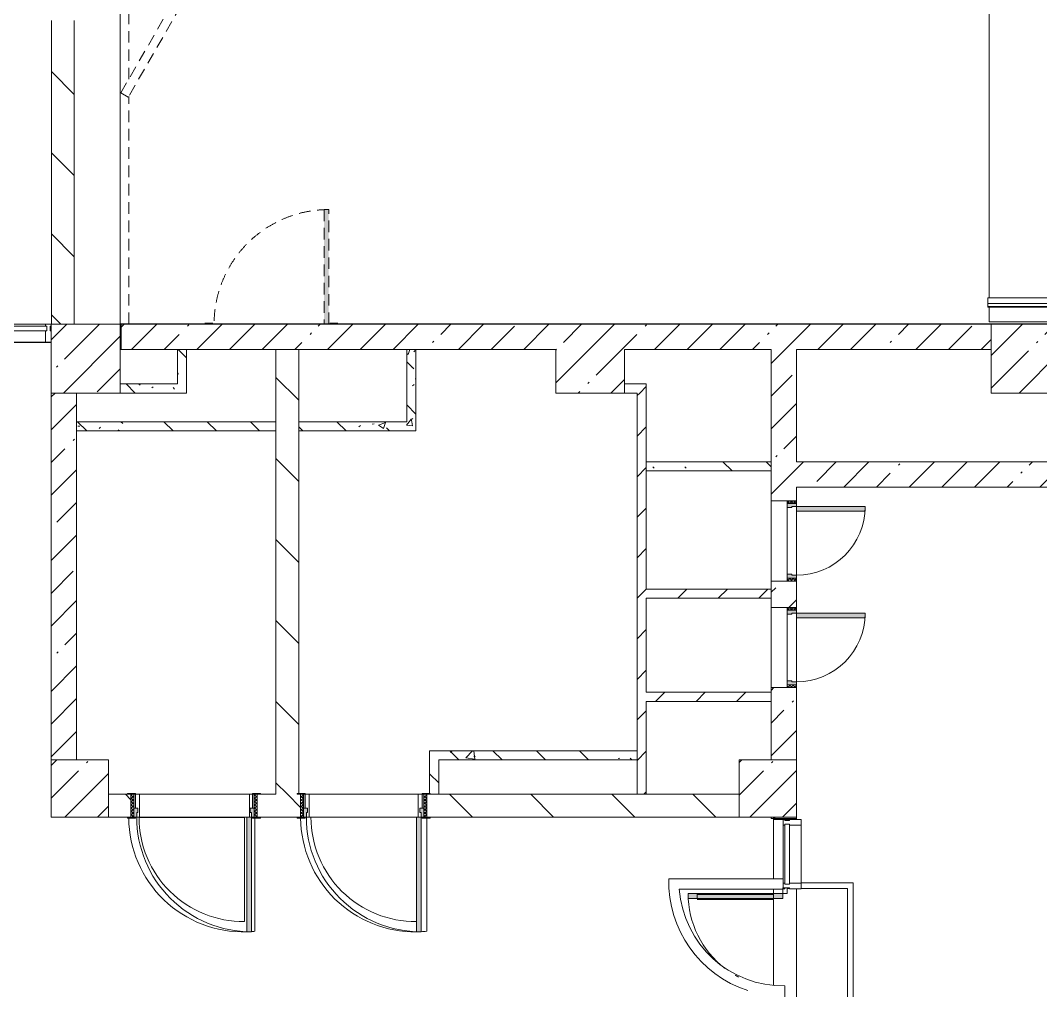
# Model space of a CAD drawing. Header units: millimetres. Extents: x 81663 to 277412, y -8553 to 29000.
# Drawn here: x 161668 to 170568, y 9388 to 17850 of the extents above; entities that cross this region are included whole.
import ezdxf

# ---------------------------------------------------------------- set-up
doc = ezdxf.new("R2010")
doc.units = ezdxf.units.MM
doc.linetypes.add('200_ШТРИХ__ш1_п0_6_', pattern=[160, 100, -60])
for name, color, linetype, lineweight, true_color in [('A-DETL-GENF-3', 7, 'Continuous', 5, 0xe2e2e2), ('A-DETL-GENF-5', 7, 'Continuous', 5, 0xaaaaaa), ('A-DOOR-2', 7, 'Continuous', 5, 0xe2e2e2), ('A-DOOR-3', 7, 'Continuous', 5, 0xaaaaaa), ('A-DOOR-FRAM-1', 7, 'Continuous', 5, 0xe2e2e2), ('A-DOOR-FRAM-3', 7, 'Continuous', 5, 0xaaaaaa), ('A-FLOR-2', 7, 'Continuous', 5, 0xaaaaaa), ('A-WALL-PATT-1', 7, 'Continuous', 5, 0x787878), ('I-WALL-5', 7, 'Continuous', 5, 0x787878)]:
    doc.layers.add(name, color=color, linetype=linetype, lineweight=lineweight, true_color=true_color)
for name, color, linetype, lineweight in [('A-DETL-MBND', 7, '200_ШТРИХ__ш1_п0_6_', 9), ('A-GLAZ-CURT-2', 7, 'Continuous', 5), ('A-GLAZ-CWMG-2', 7, 'Continuous', 5), ('A-WALL', 7, 'Continuous', 9), ('A-WALL-4', 7, 'Continuous', 5), ('I-WALL-3', 7, 'Continuous', 5), ('S-COLS-1', 7, 'Continuous', 5), ('S-STRS-2', 7, 'Continuous', 5)]:
    doc.layers.add(name, color=color, linetype=linetype, lineweight=lineweight)
pattern_1 = [(135, (148228.23, 0), (-353.5534, -353.5534), [])]
pattern_2 = [(45, (148228.23, 0), (-285.123, 285.123), []), (45, (148513.35, 0), (-285.123, 285.123), [504.031, -100.806, 16.764, -84.042])]
pattern_3 = [(45, (148228.23, 0), (-176.7767, 176.7767), [])]
pattern_4 = [(135, (148228.23, 0), (-377.171, -377.171), [533.4, -88.9, 17.78, -88.9]), (135, (148228.23, 376.94), (-377.171, -377.171), []), (50, (148228.23, 0), (637.645, -55.787), [66.675, -733.425]), (355, (148228.2, 0), (-123.35, 668.7), [53.34, -586.74]), (100.451, (148281.37, -4.65), (514.299, 612.908), [56.665, -623.315]), (46.184, (148228.2, 177.8), (948.776, -147.15), [100.012, -1100.137]), (96.636, (148307.3, 165.5), (830.91, 865.997), [84.998, -934.973]), (351.184, (148228.2, 177.8), (830.918, 865.99), [80.01, -880.11]), (21, (148317.13, 133.35), (530.651, -357.928), [66.675, -733.425]), (326, (148317.1, 133.35), (216.308, 644.658), [53.34, -586.74]), (71.451, (148361.35, 103.5), (746.96, 286.724), [56.665, -623.315]), (37.5, (148228.23, 0), (10.8105, 295.9426), [16.764, -562.864, 16.764, -578.866, -588.962]), (37.5, (148228.23, 0), (10.8105, 295.9426), [-1175.258, 16.764, -572.198]), (7.5, (148228.23, 0), (233.869, 350.6318), [16.764, -322.834, 16.764, -549.529, -224.472]), (7.5, (148228.23, 0), (233.869, 350.6318), [-905.891, 16.764, -207.708]), (327.5, (148029.98, 0), (474.5678, -20.0513), [16.764, -205.486, 16.764, -676.656, -920.115]), (327.5, (148029.98, 0), (474.5678, -20.0513), [-915.67, 16.764, -903.351]), (317.5, (147941.1, 0), (518.452, 88.9934), [16.764, -272.161, 16.764, -443.738, -653.415]), (317.5, (147941.1, 0), (518.452, 88.9934), [-749.427, 16.764, -636.651])]

# ---------------------------------------------------------------- blocks, each defined once
blk = doc.blocks.new('BSC_Колонна _Прямоугольная - 600х600-V20-2_5_3_птичка')
at = {"layer": 'S-COLS-1'}
h = blk.add_hatch(dxfattribs=at)
h.set_pattern_fill('FP_49', color=256, style=0, pattern_type=2)
h.set_pattern_definition([(45, (-14010, -14900), (-285.123, 285.123), []), (45, (-13724.88, -14900), (-285.123, 285.123), [504.031, -100.806, 16.764, -84.042])])
h.paths.add_polyline_path([(-300, -300), (300, -300), (300, 300), (-300, 300), (-300, -208.3)])
for p, q in [((300, 300), (-300, 300)), ((-300, 300), (-300, -300)), ((300, -300), (300, 300)), ((-300, -300), (300, -300))]:
    blk.add_line(p, q, dxfattribs=at)
blk = doc.blocks.new('110_Дверь_СКБ_1Ст_Внутренняя1 - Д-4 1100x2100h_су мгн-32375332-2_5_3_птичка')
at = {"layer": 'A-DOOR-2'}
h = blk.add_hatch(color=256, dxfattribs=at)
h.paths.add_polyline_path([(512.5, 100), (512.5, 60), (502.5, 60), (502.5, 20), (537.5, 20), (537.5, 100)])
h.paths.add_polyline_path([(-487.5, 100), (-512.5, 100), (-512.5, 20), (-477.5, 20), (-477.5, 60), (-487.5, 60)])
at = {"layer": 'A-DOOR-3'}
h = blk.add_hatch(dxfattribs=at)
h.set_pattern_fill('FP_63', color=256, style=0, pattern_type=2)
h.set_pattern_definition([(135, (1751.41, 164.685), (-14.14214, -14.14214), []), (225, (1751.41, 164.685), (14.14214, -14.14214), [])])
h.paths.add_polyline_path([(562.5, 100), (537.5, 100), (537.5, -100), (562.5, -100)])
at = {"layer": 'A-DOOR-FRAM-1'}
for points in [[(-487.5, 1100), (-487.5, 100), (-447.5, 100), (-447.5, 1100)], [(-567.5, 108), (-567.5, 100), (-497.5, 100), (-497.5, 108)], [(592.5, 108), (522.5, 108), (522.5, 100), (592.5, 100)], [(-497.5, 20), (-512.5, 20), (-512.5, -100), (-497.5, -100)], [(537.5, 20), (522.5, 20), (522.5, -100), (537.5, -100)], [(-567.5, -100), (-567.5, -108), (-497.5, -108), (-497.5, -100)], [(592.5, -100), (522.5, -100), (522.5, -108), (592.5, -108)]]:
    blk.add_hatch(color=256, dxfattribs=at).paths.add_polyline_path(points)
at = {"layer": 'A-DOOR-FRAM-3'}
h = blk.add_hatch(dxfattribs=at)
h.set_pattern_fill('FP_64', color=256, style=0, pattern_type=2)
h.set_pattern_definition([(45, (-371.384, 164.685), (-14.1421, 14.1421), []), (135, (-371.384, 164.685), (-14.1421, -14.1421), [])])
h.paths.add_polyline_path([(-512.5, 100), (-537.5, 100), (-537.5, -100), (-512.5, -100)])
at = {"layer": 'A-DOOR-3'}
for p, q in [((-487.5, 1100), (-487.5, 100)), ((-447.5, 1100), (-487.5, 1100)), ((-447.5, 100), (-447.5, 1100)), ((-487.5, 100), (-447.5, 100))]:
    blk.add_line(p, q, dxfattribs=at)
blk.add_arc((-487.5, 100), 1000, 360, 90, dxfattribs=at)
at = {"layer": 'A-DOOR-FRAM-3'}
for p, q in [((-497.5, 108), (-567.5, 108)), ((-567.5, 108), (-567.5, 100)), ((-567.5, 100), (-497.5, 100)), ((-512.5, 100), (-537.5, 100)), ((-537.5, 100), (-537.5, -100)), ((-487.5, 100), (-512.5, 100)), ((-512.5, 100), (-512.5, 20)), ((-512.5, -100), (-512.5, 100)), ((-497.5, 100), (-512.5, 100)), ((-512.5, 100), (-512.5, 99)), ((-512.5, 99), (-497.5, 99)), ((-497.5, 100), (-497.5, 108)), ((-497.5, 99), (-497.5, 100)), ((-487.5, 60), (-487.5, 100)), ((512.5, 100), (512.5, 60)), ((537.5, 100), (512.5, 100)), ((592.5, 108), (522.5, 108)), ((522.5, 108), (522.5, 100)), ((537.5, 100), (522.5, 100)), ((522.5, 100), (522.5, 99)), ((522.5, 100), (592.5, 100)), ((522.5, 99), (537.5, 99)), ((537.5, 20), (537.5, 100)), ((562.5, 100), (537.5, 100)), ((537.5, 100), (537.5, -100)), ((537.5, 99), (537.5, 100)), ((562.5, -100), (562.5, 100)), ((592.5, 100), (592.5, 108)), ((-512.5, 20), (-477.5, 20)), ((-497.5, 20), (-512.5, 20)), ((-512.5, 20), (-512.5, -100)), ((-497.5, -100), (-497.5, 20)), ((-477.5, 60), (-487.5, 60)), ((-477.5, 20), (-477.5, 60)), ((512.5, 60), (502.5, 60)), ((502.5, 60), (502.5, 20)), ((502.5, 20), (537.5, 20)), ((537.5, 20), (522.5, 20)), ((522.5, 20), (522.5, -100)), ((537.5, -100), (537.5, 20)), ((-497.5, -100), (-567.5, -100)), ((-567.5, -100), (-567.5, -108)), ((-567.5, -108), (-497.5, -108)), ((-537.5, -100), (-512.5, -100)), ((-512.5, -100), (-497.5, -100)), ((-497.5, -108), (-497.5, -100)), ((522.5, -100), (537.5, -100)), ((592.5, -100), (522.5, -100)), ((522.5, -100), (522.5, -108)), ((522.5, -108), (592.5, -108)), ((537.5, -100), (562.5, -100)), ((592.5, -108), (592.5, -100))]:
    blk.add_line(p, q, dxfattribs=at)
blk = doc.blocks.new('110_Дверь_СКБ_1Ст_Внутренняя1 - Д-13 1100x2100h_кладовая-33288301-2_5_3_птичка')
at = {"layer": 'A-DETL-MBND'}
for points in [[(512.5, 113.4), (512.5, 1110), (472.5, 1110), (472.5, 113.4)], [(592.5, 113.4), (592.5, 118), (522.5, 113.4)]]:
    blk.add_hatch(color=256, dxfattribs=at).paths.add_polyline_path(points)
for p, q in [((512.5, 1110), (472.5, 1110)), ((472.5, 1110), (472.5, 113.4)), ((512.5, 113.4), (512.5, 1110)), ((-497.5, 118), (-567.5, 118)), ((592.5, 118), (522.5, 118))]:
    blk.add_line(p, q, dxfattribs=at)
blk.add_arc((512.5, 110), 1000, 90, 179.80213, dxfattribs=at)
blk = doc.blocks.new('DOR__перегородка__Прямоугольная - ТП-2_ Вн_ДПГ_9480х4200h_2-23998078-2_5_3_птичка')
at = {"layer": 'A-DETL-MBND'}
for p, q in [((3.4, -75), (1987.4, -75)), ((1981.6, -71.7), (2019.1, -6.7)), ((3193.9, -771.8), (1981.6, -71.7)), ((2019.1, -6.7), (3231.5, -706.9)), ((2137.4, -75), (4324.5, -75)), ((3230.4, -706.9), (4442.7, -6.7)), ((4480.3, -71.7), (3267.9, -771.8)), ((4442.7, -6.7), (4480.3, -71.7)), ((4474.5, -75), (4486.7, -75)), ((4480.9, -71.7), (4518.4, -6.7)), ((5693.3, -771.8), (4480.9, -71.7)), ((4518.4, -6.7), (5730.8, -706.9)), ((4636.7, -75), (6823.8, -75)), ((5729.7, -706.9), (6942.1, -6.7)), ((6979.6, -71.7), (5767.3, -771.8)), ((6942.1, -6.7), (6979.6, -71.7)), ((6973.8, -75), (6985, -75)), ((6979.2, -71.7), (7016.7, -6.7)), ((8191.6, -771.8), (6979.2, -71.7)), ((7016.7, -6.7), (8229.1, -706.9)), ((7135, -75), (9323.2, -75)), ((8229.1, -706.9), (9441.4, -6.7)), ((9478.9, -71.7), (8266.6, -771.8)), ((9105.2, -200.9), (9105.2, -75)), ((9180.2, -157.6), (9180.2, -75)), ((9255.2, -114.3), (9255.2, -75)), ((9441.4, -6.7), (9478.9, -71.7)), ((9473.2, -75), (9480, -75)), ((9330.2, -1474.2), (9330.2, -157.6)), ((9405.2, -1474.2), (9405.2, -114.3)), ((9180.2, -1474.2), (9180.2, -244.2)), ((9255.2, -1474.2), (9255.2, -200.9)), ((9105.2, -1474.2), (9105.2, -287.5)), ((9480, -1474.2), (9480, -450)), ((3231.5, -706.9), (3193.9, -771.8)), ((3267.9, -771.8), (3230.4, -706.9)), ((5730.8, -706.9), (5693.3, -771.8)), ((5767.3, -771.8), (5729.7, -706.9)), ((8229.1, -706.9), (8191.6, -771.8)), ((8266.6, -771.8), (8229.1, -706.9)), ((9105.2, -1474.2), (9480, -1474.2))]:
    blk.add_line(p, q, dxfattribs=at)
blk = doc.blocks.new('BSC_Колонна _Прямоугольная - 500х500-V75-2_5_3_птичка')
at = {"layer": 'S-COLS-1'}
h = blk.add_hatch(dxfattribs=at)
h.set_pattern_fill('FP_104', color=256, style=0, pattern_type=2)
h.set_pattern_definition([(45, (-19960, -11150), (-285.123, 285.123), []), (45, (-19674.88, -11150), (-285.123, 285.123), [504.031, -100.806, 16.764, -84.042])])
h.paths.add_polyline_path([(-250, -250), (250, -250), (250, 250), (-250, 250), (-250, 71)])
for p, q in [((250, 250), (-250, 250)), ((-250, 250), (-250, -250)), ((250, -250), (250, 250)), ((-250, -250), (250, -250))]:
    blk.add_line(p, q, dxfattribs=at)
blk = doc.blocks.new('110_Дверь_СКБ_1Ст - д-18 _п_ 700x2100h_Технический шкаф ЭОМ и СС-32102833-2_5_3_птичка')
at = {"layer": 'A-DOOR-2'}
h = blk.add_hatch(color=256, dxfattribs=at)
h.paths.add_polyline_path([(337.5, 110), (312.5, 110), (312.5, 70), (302.5, 70), (302.5, 30), (337.5, 30)])
h.paths.add_polyline_path([(-277.5, 70), (-287.5, 70), (-287.5, 110), (-312.5, 110), (-312.5, 30), (-277.5, 30)])
at = {"layer": 'A-DOOR-3'}
h = blk.add_hatch(dxfattribs=at)
h.set_pattern_fill('FP_118', color=256, style=0, pattern_type=2)
h.set_pattern_definition([(135, (1951.41, 174.685), (-14.14214, -14.14214), []), (225, (1951.41, 174.685), (14.14214, -14.14214), [])])
h.paths.add_polyline_path([(362.5, 110), (337.5, 110), (337.5, 30), (362.5, 30)])
at = {"layer": 'A-DOOR-FRAM-1'}
blk.add_hatch(color=256, dxfattribs=at).paths.add_polyline_path([(-247.5, 710), (-287.5, 710), (-287.5, 110), (-247.5, 110)])
at = {"layer": 'A-DOOR-FRAM-3'}
h = blk.add_hatch(dxfattribs=at)
h.set_pattern_fill('FP_119', color=256, style=0, pattern_type=2)
h.set_pattern_definition([(45, (-171.384, 174.685), (-14.1421, 14.1421), []), (135, (-171.384, 174.685), (-14.1421, -14.1421), [])])
h.paths.add_polyline_path([(-312.5, 110), (-337.5, 110), (-337.5, 30), (-312.5, 30)])
at = {"layer": 'A-DOOR-3'}
for p, q in [((-287.5, 710), (-287.5, 110)), ((-247.5, 710), (-287.5, 710)), ((-247.5, 110), (-247.5, 710)), ((-287.5, 110), (-247.5, 110))]:
    blk.add_line(p, q, dxfattribs=at)
blk.add_arc((-287.5, 110), 600, 360, 90, dxfattribs=at)
at = {"layer": 'A-DOOR-FRAM-3'}
for p, q in [((-312.5, 110), (-337.5, 110)), ((-337.5, 110), (-337.5, 30)), ((-287.5, 110), (-312.5, 110)), ((-312.5, 110), (-312.5, 30)), ((-312.5, 30), (-312.5, 110)), ((-287.5, 70), (-287.5, 110)), ((-247.5, 110), (312.5, 110)), ((312.5, 110), (312.5, 70)), ((337.5, 110), (312.5, 110)), ((337.5, 30), (337.5, 110)), ((362.5, 110), (337.5, 110)), ((337.5, 110), (337.5, 30)), ((362.5, 30), (362.5, 110)), ((-337.5, 30), (-312.5, 30)), ((-312.5, 30), (-277.5, 30)), ((-277.5, 70), (-287.5, 70)), ((-277.5, 30), (-277.5, 70)), ((302.5, 30), (-277.5, 30)), ((312.5, 70), (302.5, 70)), ((302.5, 70), (302.5, 30)), ((302.5, 30), (337.5, 30)), ((337.5, 30), (362.5, 30))]:
    blk.add_line(p, q, dxfattribs=at)
blk = doc.blocks.new('BSC_Колонна _Прямоугольная - 500х500-V103-2_5_3_птичка')
at = {"layer": 'S-COLS-1'}
h = blk.add_hatch(dxfattribs=at)
h.set_pattern_fill('FP_131', color=256, style=0, pattern_type=2)
h.set_pattern_definition([(45, (-13960, -11150), (-285.123, 285.123), []), (45, (-13674.88, -11150), (-285.123, 285.123), [504.031, -100.806, 16.764, -84.042])])
h.paths.add_polyline_path([(-250, -250), (250, -250), (250, 250), (-250, 250), (-250, 71)])
for p, q in [((250, 250), (-250, 250)), ((-250, 250), (-250, -250)), ((250, -250), (250, 250)), ((-250, -250), (250, -250))]:
    blk.add_line(p, q, dxfattribs=at)
blk = doc.blocks.new('BSC_Колонна _Прямоугольная - 600х600-V107-2_5_3_птичка')
at = {"layer": 'S-COLS-1'}
h = blk.add_hatch(dxfattribs=at)
h.set_pattern_fill('FP_134', color=256, style=0, pattern_type=2)
h.set_pattern_definition([(45, (-22210, -14900), (-285.123, 285.123), []), (45, (-21924.88, -14900), (-285.123, 285.123), [504.031, -100.806, 16.764, -84.042])])
h.paths.add_polyline_path([(-300, -300), (300, -300), (300, 300), (-300, 300)])
for p, q in [((300, 300), (-300, 300)), ((-300, 300), (-300, -300)), ((300, -300), (300, 300)), ((-300, -300), (300, -300))]:
    blk.add_line(p, q, dxfattribs=at)
blk = doc.blocks.new('Прямоугольный импост - Импост структурный с накладкой - 160мм-23997896-2_5_3_птичка')
at = {"layer": 'A-GLAZ-CWMG-2'}
for p, q in [((-50, 40), (-50, 140)), ((-50, 140), (-0.3, 140)), ((-40, 40), (-50, 40)), ((-50, -17), (-50, 0)), ((-50, 0), (-40, 0)), ((-40, 0), (-40, 40)), ((-10, 40), (-10, 0)), ((-0.3, 40), (-10, 40)), ((-10, 0), (-0.3, 0)), ((-0.3, -17), (-50, -17))]:
    blk.add_line(p, q, dxfattribs=at)
blk = doc.blocks.new('Системная панель - Стекло - 40мм-23997898-2_5_3_птичка')
at = {"layer": 'A-GLAZ-CURT-2'}
h = blk.add_hatch(dxfattribs=at)
h.set_pattern_fill('FP_156', color=256, style=0, pattern_type=2)
h.set_pattern_definition([(45, (-13750.1, -14683), (-1414.21, 1414.21), [1000, -3000]), (45, (-14750.1, -15183), (-1414.21, 1414.21), [3000, -1000]), (45, (-12750.1, -15683), (-1414.21, 1414.21), [1000, -3000])])
h.paths.add_polyline_path([(420.1, -40), (420.1, 0), (-420.1, 0), (-420.1, -40)])
for p, q in [((420.1, 0), (-420.1, 0)), ((-420.1, 0), (-420.1, -40)), ((-420.1, -40), (420.1, -40)), ((420.1, -40), (420.1, 0))]:
    blk.add_line(p, q, dxfattribs=at)
blk = doc.blocks.new('Прямоугольный импост - Импост структурный с накладкой - 160мм-23771920-2_5_3_птичка')
at = {"layer": 'A-GLAZ-CWMG-2'}
for p, q in [((13660.3, 15200), (12840, 15200)), ((13660.3, 15043), (12840, 15043))]:
    blk.add_line(p, q, dxfattribs=at)
blk = doc.blocks.new('Системная панель - Стекло - 40мм-32387041-2_5_3_птичка')
at = {"layer": 'A-GLAZ-CURT-2'}
h = blk.add_hatch(dxfattribs=at)
h.set_pattern_fill('FP_163', color=256, style=0, pattern_type=2)
h.set_pattern_definition([(135, (10077.7, -20610), (-1414.21, -1414.21), [1000, -3000]), (135, (10577.7, -21610), (-1414.21, -1414.21), [3000, -1000]), (135, (11077.7, -19610), (-1414.21, -1414.21), [1000, -3000])])
h.paths.add_polyline_path([(262.3, 40), (-262.3, 40), (-262.3, 0), (262.3, 0)])
for p, q in [((262.3, 40), (-262.3, 40)), ((-262.3, 40), (-262.3, 0)), ((-262.3, 0), (262.3, 0)), ((262.3, 0), (262.3, 40))]:
    blk.add_line(p, q, dxfattribs=at)
blk = doc.blocks.new('Прямоугольный импост - Импост структурный с накладкой - 160мм Темный-30755591-2_5_3_птичка')
at = {"layer": 'A-GLAZ-CWMG-2'}
for p, q in [((-25, 0), (-25, 17)), ((-25, 17), (25, 17)), ((-15, 0), (-25, 0)), ((-15, -40), (-15, 0)), ((25, 0), (15, 0)), ((15, 0), (15, -40)), ((25, 17), (25, 0)), ((-25, -140), (-25, -40)), ((-25, -40), (-15, -40)), ((15, -40), (25, -40)), ((25, -40), (25, -140)), ((25, -140), (-25, -140))]:
    blk.add_line(p, q, dxfattribs=at)
blk = doc.blocks.new('Прямоугольный импост - Импост структурный с накладкой - 160мм Темный-30755595-2_5_3_птичка')
at = {"layer": 'A-GLAZ-CWMG-2'}
for p, q in [((0, 17), (-50, 17)), ((-50, 17), (-50, 0)), ((-50, 0), (-40, 0)), ((-40, 0), (-40, -40)), ((-10, -40), (-10, 0)), ((-10, 0), (0, 0)), ((0, 0), (0, 17)), ((-40, -40), (-50, -40)), ((-50, -40), (-50, -140)), ((0, -40), (-10, -40)), ((0, -140), (0, -40)), ((-50, -140), (0, -140))]:
    blk.add_line(p, q, dxfattribs=at)
blk = doc.blocks.new('Дверь_Витражная_остекление_ - ВВ-16 остекление-32390142-2_5_3_птичка')
at = {"layer": 'A-DETL-GENF-3'}
for points in [[(-787.5, -20), (-832.5, -20), (-832.5, -845), (-787.5, -845), (-787.5, -56)], [(849.9, -860), (849.9, -20), (837.5, -20), (837.5, -860)]]:
    blk.add_hatch(color=256, dxfattribs=at).paths.add_polyline_path(points)
at = {"layer": 'A-DETL-GENF-5'}
for p, q in [((-787.5, -20), (-832.5, -20)), ((-832.5, -845), (-832.5, -20)), ((-787.5, -20), (-832.5, -20)), ((-832.5, -20), (-832.5, -845)), ((-787.5, -845), (-787.5, -20)), ((-787.5, -845), (-787.5, -20)), ((837.5, -860), (837.5, -20)), ((837.5, -20), (837.5, -860)), ((-832.5, -100), (-787.5, -100)), ((-822.5, -765), (-822.5, -100)), ((-778.5, -765), (-778.5, -100)), ((828.5, -780), (828.5, -100)), ((849.9, -100), (837.5, -100)), ((-832.5, -765), (-787.5, -765)), ((849.9, -780), (837.5, -780)), ((-832.5, -845), (-787.5, -845)), ((-832.5, -845), (-787.5, -845)), ((849.9, -860), (837.5, -860)), ((837.5, -860), (849.9, -860))]:
    blk.add_line(p, q, dxfattribs=at)
at = {"layer": 'A-DOOR-3'}
for p, q in [((-882.5, 20), (-832.5, 20)), ((-882.5, -20), (-882.5, 20)), ((-832.5, 20), (-832.5, -20)), ((832.5, 20), (882.5, 20)), ((832.5, -20), (832.5, 20)), ((882.5, 20), (882.5, -20)), ((-832.5, -20), (-882.5, -20)), ((-832.5, -845), (-832.5, -20)), ((832.5, -860), (832.5, -20)), ((882.5, -20), (832.5, -20))]:
    blk.add_line(p, q, dxfattribs=at)
for centre, radius, start, end in [((-832.5, -20), 825, 329.80944, 332.20433), ((-832.5, -20), 825, 270, 322.60785), ((832.5, -20), 840, 230.33856, 232.99265), ((832.5, -20), 840, 234.0758, 270)]:
    blk.add_arc(centre, radius, start, end, dxfattribs=at)
blk = doc.blocks.new('Прямоугольный импост - Импост структурный с накладкой - 160мм Темный-32387142-2_5_3_птичка')
at = {"layer": 'A-GLAZ-CWMG-2'}
for p, q in [((20093, 10325.4), (20093, 10830)), ((20250, 10325.4), (20250, 10830))]:
    blk.add_line(p, q, dxfattribs=at)
blk = doc.blocks.new('Перекрытия 2 - Перекрытия 4-32990152-2_5_3_птичка')
at = {"layer": 'S-STRS-2'}
for p, q in [((21910, 19180), (22510, 19180)), ((21910, 19180), (21910, 15410.8)), ((22810, 19180), (23410, 19180)), ((22810, 15410.8), (22810, 19180)), ((23710, 19180), (24310, 19180)), ((23710, 15410.8), (23710, 19180)), ((24610, 19180), (25210, 19180)), ((24610, 15410.8), (24610, 19180)), ((25510, 19180), (26110, 19180)), ((25510, 15410.8), (25510, 19180)), ((26410, 19180), (27010, 19180)), ((26410, 15410.8), (26410, 19180)), ((27310, 19180), (27910, 19180)), ((27310, 15410.8), (27310, 19180)), ((28210, 19180), (28810, 19180)), ((28210, 15410.8), (28210, 19180)), ((29110, 19180), (29710, 19180)), ((29110, 15410.8), (29110, 19180)), ((30010, 19180), (30610, 19180)), ((30010, 15410.8), (30010, 19180)), ((30610, 18430), (30610, 19180)), ((30610, 15410.8), (30610, 17830)), ((21910, 15330), (21910, 15200)), ((22810, 15200), (22810, 15330)), ((23710, 15200), (23710, 15330)), ((24610, 15200), (24610, 15330)), ((25510, 15200), (25510, 15330)), ((26410, 15200), (26410, 15330)), ((27310, 15200), (27310, 15330)), ((28210, 15200), (28210, 15330)), ((29110, 15200), (29110, 15330)), ((30010, 15200), (30010, 15330)), ((30610, 15200), (30610, 15330)), ((22810, 15200), (21910, 15200)), ((23710, 15200), (22810, 15200)), ((24610, 15200), (23710, 15200)), ((25510, 15200), (24610, 15200)), ((26410, 15200), (25510, 15200)), ((27310, 15200), (26410, 15200)), ((28210, 15200), (27310, 15200)), ((29110, 15200), (28210, 15200)), ((30010, 15200), (29110, 15200)), ((30610, 15200), (30010, 15200))]:
    blk.add_line(p, q, dxfattribs=at)
blk = doc.blocks.new('Стены наклон_ амфитеатр - Стены наклон_ амфитеатр-32992696-2_5_3_птичка')
at = {"layer": 'A-WALL-PATT-1'}
h = blk.add_hatch(dxfattribs=at)
h.set_pattern_fill('FP_166', color=256, style=0, pattern_type=2)
h.set_pattern_definition([(0, (26444.5, 15393.4), (0, 246.1), []), (90, (26444.5, 15393.4), (-1300, 8e-14), [])])
h.paths.add_polyline_path([(31010, 15353.9), (31010, 15380.7), (21879, 15380.7), (21879, 15353.9), (30993.5, 15353.9)])
at = {"layer": 'A-WALL-4'}
for p, q in [((31041, 15430.8), (21879, 15430.8)), ((21879, 15430.8), (21879, 15380.7)), ((21879, 15380.7), (31010, 15380.7)), ((21879, 15353.9), (21879, 15380.7)), ((21879, 15350), (21879, 15353.9)), ((31010, 15353.9), (21879, 15353.9)), ((31010, 15350), (21879, 15350))]:
    blk.add_line(p, q, dxfattribs=at)

msp = doc.modelspace()

# ---------------------------------------------------------------- hatches: boundary and pattern name
at = {"layer": 'I-WALL-3'}
h = msp.add_hatch(dxfattribs=at)
h.set_pattern_fill('FP_59', color=256, style=0, pattern_type=2)
h.set_pattern_definition(pattern_1)
h.paths.add_polyline_path([(161938.5, 15200), (162138.5, 15200), (162138.5, 17850), (161938.5, 17850), (161938.5, 15848.6)])
h.paths.add_polyline_path([(161938.5, 18450), (162138.5, 18450), (162138.5, 21600), (161938.5, 21600), (161938.5, 20476.2)])
h.paths.add_polyline_path([(161938.5, 22200), (162138.5, 22200), (162138.5, 26300), (161938.5, 26300), (161938.5, 25103.8)])
h = msp.add_hatch(dxfattribs=at)
h.set_pattern_fill('FP_56', color=256, style=0, pattern_type=2)
h.set_pattern_definition(pattern_2)
h.paths.add_polyline_path([(178838.2, 14980), (179018.2, 14980), (179018.2, 15200), (178838.2, 15196.3)])
h.paths.add_polyline_path([(174910.6, 14980), (178238.2, 14980), (178238.2, 15200), (174638.2, 15200), (174638.2, 14980)])
h.paths.add_polyline_path([(164098.2, 14980), (166338.5, 14980), (166338.5, 15200), (162548.2, 15200), (162548.2, 14980), (163898.2, 14980)])
h.paths.add_polyline_path([(174038.2, 14980), (174038.2, 15200), (170738.2, 15200), (170738.2, 14980), (171200.5, 14980)])
h.paths.add_polyline_path([(166938.5, 14980), (170138.2, 14980), (170138.2, 15200), (166938.5, 15200)])
h = msp.add_hatch(dxfattribs=at)
h.set_pattern_fill('FP_59', color=256, style=0, pattern_type=2)
h.set_pattern_definition(pattern_1)
h.paths.add_polyline_path([(163898.2, 11100), (164083.2, 11100), (164083.2, 11108), (164098.2, 11108), (164098.2, 14980), (163898.2, 14980), (163898.2, 11221)])
h = msp.add_hatch(dxfattribs=at)
h.set_pattern_fill('FP_56', color=256, style=0, pattern_type=2)
h.set_pattern_definition(pattern_2)
h.paths.add_polyline_path([(168218.2, 10890), (168438.2, 10890), (168438.2, 10900), (168218.2, 10900)])
h.paths.add_polyline_path([(168358.2, 11400), (168438.2, 11400), (168438.2, 12030), (168218.2, 12030), (168218.2, 11400), (168329.3, 11400)])
h.paths.add_polyline_path([(168358.2, 12730), (168438.2, 12730), (168438.2, 12960), (168218.2, 12960), (168218.2, 12730)])
h.paths.add_polyline_path([(168358.2, 13660), (168438.2, 13660), (168438.2, 14980), (168218.2, 14980), (168218.2, 13660)])
h = msp.add_hatch(dxfattribs=at)
h.set_pattern_fill('FP_56', color=256, style=0, pattern_type=2)
h.set_pattern_definition(pattern_2)
h.paths.add_polyline_path([(162158.2, 11400), (162158.2, 14600), (161938.2, 14600), (161938.4, 11400)])
h = msp.add_hatch(dxfattribs=at)
h.set_pattern_fill('FP_60', color=256, style=0, pattern_type=2)
h.set_pattern_definition(pattern_3)
h.paths.add_polyline_path([(167048.2, 14600), (167128.2, 14600), (167128.2, 14680), (166938.5, 14680), (166938.5, 14600)])
h = msp.add_hatch(dxfattribs=at)
h.set_pattern_fill('FP_60', color=256, style=0, pattern_type=2)
h.set_pattern_definition(pattern_3)
h.paths.add_polyline_path([(167128.2, 11100), (167128.2, 14600), (167048.2, 14600), (167048.2, 11100)])
h = msp.add_hatch(dxfattribs=at)
h.set_pattern_fill('FP_56', color=256, style=0, pattern_type=2)
h.set_pattern_definition(pattern_2)
h.paths.add_polyline_path([(178620.7, 13780), (179018.2, 13780), (179018.2, 14000), (168438.2, 14000), (168438.2, 13780), (174910.6, 13780)])
h = msp.add_hatch(dxfattribs=at)
h.set_pattern_fill('FP_60', color=256, style=0, pattern_type=2)
h.set_pattern_definition(pattern_3)
h.paths.add_polyline_path([(168218.2, 12810), (168218.2, 12890), (167128.2, 12890), (167128.2, 12810), (167490.5, 12810)])
h = msp.add_hatch(dxfattribs=at)
h.set_pattern_fill('FP_60', color=256, style=0, pattern_type=2)
h.set_pattern_definition(pattern_3)
h.paths.add_polyline_path([(168218.2, 11910), (168218.2, 11990), (167128.2, 11990), (167128.2, 11910), (167490.5, 11910)])
h = msp.add_hatch(dxfattribs=at)
h.set_pattern_fill('FP_59', color=256, style=0, pattern_type=2)
h.set_pattern_definition(pattern_1)
h.paths.add_polyline_path([(167938.2, 10900), (167938.2, 11100), (165213.2, 11100), (165213.2, 10900), (167490.5, 10900)])
h.paths.add_polyline_path([(162633.2, 10900), (162633.2, 11100), (162438.2, 11100), (162438.2, 10900), (162603.2, 10900)])
h.paths.add_polyline_path([(163763.2, 10900), (164113.2, 10900), (164113.2, 11100), (163733.2, 11100), (163733.2, 10900)])
at = {"layer": 'I-WALL-5'}
h = msp.add_hatch(dxfattribs=at)
h.set_pattern_fill('FP_69', color=256, style=0, pattern_type=2)
h.set_pattern_definition(pattern_4)
h.paths.add_polyline_path([(163118.2, 14680), (163118.2, 14980), (163038.2, 14980), (163038.2, 14680)])
h = msp.add_hatch(dxfattribs=at)
h.set_pattern_fill('FP_69', color=256, style=0, pattern_type=2)
h.set_pattern_definition(pattern_4)
h.paths.add_polyline_path([(165118.2, 14350), (165118.2, 14980), (165038.2, 14980), (165038.2, 14350)])
h = msp.add_hatch(dxfattribs=at)
h.set_pattern_fill('FP_69', color=256, style=0, pattern_type=2)
h.set_pattern_definition(pattern_4)
h.paths.add_polyline_path([(162538.2, 14600), (163118.2, 14600), (163118.2, 14680), (162538.2, 14680)])
h = msp.add_hatch(dxfattribs=at)
h.set_pattern_fill('FP_69', color=256, style=0, pattern_type=2)
h.set_pattern_definition(pattern_4)
h.paths.add_polyline_path([(163898.2, 14270), (163898.2, 14350), (162158.2, 14350), (162158.2, 14270), (163780.4, 14270)])
h = msp.add_hatch(dxfattribs=at)
h.set_pattern_fill('FP_69', color=256, style=0, pattern_type=2)
h.set_pattern_definition(pattern_4)
h.paths.add_polyline_path([(164098.2, 14270), (165118.2, 14270), (165118.2, 14350), (164098.2, 14350)])
h = msp.add_hatch(dxfattribs=at)
h.set_pattern_fill('FP_69', color=256, style=0, pattern_type=2)
h.set_pattern_definition(pattern_4)
h.paths.add_polyline_path([(168218.2, 13920), (168218.2, 14000), (167128.2, 14000), (167128.2, 13920), (167490.5, 13920)])
h = msp.add_hatch(dxfattribs=at)
h.set_pattern_fill('FP_69', color=256, style=0, pattern_type=2)
h.set_pattern_definition(pattern_4)
h.paths.add_polyline_path([(165243.2, 11100), (165318.2, 11100), (165318.2, 11480), (165238.2, 11480), (165243.2, 11108)])
h = msp.add_hatch(dxfattribs=at)
h.set_pattern_fill('FP_69', color=256, style=0, pattern_type=2)
h.set_pattern_definition(pattern_4)
h.paths.add_polyline_path([(167048.2, 11400), (167048.2, 11480), (165318.2, 11480), (165318.2, 11400)])
at = {"layer": 'S-COLS-1'}
h = msp.add_hatch(dxfattribs=at)
h.set_pattern_fill('FP_56', color=256, style=0, pattern_type=2)
h.set_pattern_definition(pattern_2)
h.paths.add_polyline_path([(166338.5, 14600), (166938.5, 14600), (166938.5, 15200), (166338.5, 15200), (166338.5, 14980)])

# ---------------------------------------------------------------- linework, layer by layer
at = {"layer": 'A-FLOR-2'}
for p, q in [((162538.5, 15200), (162538.5, 24680)), ((178838.2, 15203.4), (162538.3, 15203.4)), ((161938.2, 15040), (154998.2, 15040)), ((162548.2, 14980), (162538.2, 14980)), ((162673.2, 11100), (162708.2, 11100)), ((162708.2, 11100), (162708.2, 10897.8)), ((163668.2, 10900), (163668.2, 11100)), ((163668.2, 11100), (163693.2, 11100)), ((164153.2, 11100), (164188.2, 11100)), ((164188.2, 11100), (164188.2, 10900)), ((165138.2, 10900), (165138.2, 11100)), ((165138.2, 11100), (165173.2, 11100)), ((162703.2, 10899), (162673.2, 10899)), ((162708.2, 10897.8), (163623.2, 10897.8)), ((163643.2, 10900), (163623.2, 10900)), ((163623.2, 10900), (163623.2, 9990.1)), ((163713.2, 9905), (163713.2, 10892)), ((164203.2, 10899), (164153.2, 10899)), ((164188.2, 10900), (165123.2, 10900)), ((165213.2, 9905), (165213.2, 10892)), ((168321.2, 10363), (167324.5, 10363)), ((168933.2, 10328.9), (168478.2, 10328.9)), ((168933.2, 8497.4), (168933.2, 10328.9)), ((167416.5, 10273), (168318.2, 10273)), ((168358.2, 10278.9), (168378.2, 10278.9)), ((168478.2, 10278.9), (168883.2, 10278.9)), ((168883.2, 10278.9), (168883.2, 8547.4)), ((168338.2, 9329.4), (168338.2, 9428.1))]:
    msp.add_line(p, q, dxfattribs=at)
for centre, radius, start, end in [((163613.2, 10900), 1000, 180.45922, 271.72242), ((163613.2, 10900), 910, 180.06296, 270.62964), ((165113.2, 10900), 1000, 180.45922, 270.57477), ((165113.2, 10900), 910, 180.06296, 270.62964), ((168324.2, 10338), 1000, 178.56746, 251.86052), ((168324.2, 10338), 910, 184.09604, 270.88287), ((163613.2, 10900), 1000, 274.01771, 275.73917), ((165113.2, 10900), 1000, 272.87006, 275.73917)]:
    msp.add_arc(centre, radius, start, end, dxfattribs=at)
at = {"layer": 'A-WALL'}
for p, q in [((163118.2, 14980), (163038.2, 14980)), ((164098.2, 14980), (163898.2, 14980)), ((165118.2, 14980), (165038.2, 14980)), ((162158.2, 14350), (162158.2, 14270)), ((163898.2, 14270), (163898.2, 14350)), ((164098.2, 14350), (164098.2, 14270)), ((167128.2, 14000), (167128.2, 13920)), ((168218.2, 13920), (168218.2, 14000)), ((168218.2, 12810), (168218.2, 12890)), ((168218.2, 11910), (168218.2, 11990)), ((167048.2, 11400), (167048.2, 11480)), ((165243.2, 11100), (165318.2, 11100)), ((167048.2, 11100), (167128.2, 11100)), ((168438.2, 10890), (168438.2, 10900))]:
    msp.add_line(p, q, dxfattribs=at)
at = {"layer": 'I-WALL-3'}
for p, q in [((161938.5, 17850), (161938.5, 15200)), ((162138.5, 15200), (162138.5, 17850)), ((166338.5, 15200), (162548.2, 15200)), ((162548.2, 15200), (162548.2, 14980)), ((170138.2, 15200), (166938.5, 15200)), ((162548.2, 14980), (163038.2, 14980)), ((163038.2, 14980), (163038.2, 14680)), ((163118.2, 14980), (163898.2, 14980)), ((163118.2, 14600), (163118.2, 14980)), ((163898.2, 14980), (163898.2, 14350)), ((164098.2, 14350), (164098.2, 14980)), ((164098.2, 14980), (165038.2, 14980)), ((165038.2, 14980), (165038.2, 14350)), ((165118.2, 14980), (166338.5, 14980)), ((165118.2, 14270), (165118.2, 14980)), ((166938.5, 14980), (168218.2, 14980)), ((168218.2, 14980), (168218.2, 14000)), ((168438.2, 14980), (170138.2, 14980)), ((168438.2, 14000), (168438.2, 14980)), ((161938.2, 14600), (161938.2, 11400)), ((162158.2, 14350), (162158.2, 14600)), ((163038.2, 14680), (162538.2, 14680)), ((162538.2, 14600), (163118.2, 14600)), ((167128.2, 14680), (166938.5, 14680)), ((166938.5, 14680), (166938.5, 14600)), ((166938.5, 14600), (167048.2, 14600)), ((167048.2, 14600), (167048.2, 11480)), ((167128.2, 14000), (167128.2, 14680)), ((163898.2, 14350), (162158.2, 14350)), ((165038.2, 14350), (164098.2, 14350)), ((162158.2, 11400), (162158.2, 14270)), ((162158.2, 14270), (163898.2, 14270)), ((163898.2, 14270), (163898.2, 11100)), ((164098.2, 11108), (164098.2, 14270)), ((164098.2, 14270), (165118.2, 14270)), ((168218.2, 14000), (167128.2, 14000)), ((179018.2, 14000), (168438.2, 14000)), ((167128.2, 12890), (167128.2, 13920)), ((167128.2, 13920), (168218.2, 13920)), ((168218.2, 12890), (168218.2, 13920)), ((168438.2, 13660), (168438.2, 13780)), ((168438.2, 13780), (179528.2, 13780)), ((168218.2, 13660), (168358.2, 13660)), ((168358.2, 12960), (168218.2, 12960)), ((168438.2, 12730), (168438.2, 12960)), ((168218.2, 12890), (167128.2, 12890)), ((167128.2, 11990), (167128.2, 12810)), ((167128.2, 12810), (168218.2, 12810)), ((168218.2, 11990), (168218.2, 12810)), ((168218.2, 12730), (168358.2, 12730)), ((168358.2, 12030), (168218.2, 12030)), ((168438.2, 11400), (168438.2, 12030)), ((168218.2, 11990), (167128.2, 11990)), ((167128.2, 11100), (167128.2, 11910)), ((167128.2, 11910), (168218.2, 11910)), ((168218.2, 11910), (168218.2, 11400)), ((165238.2, 11480), (165238.2, 11108)), ((167048.2, 11480), (165238.2, 11480)), ((165318.2, 11100), (165318.2, 11400)), ((165318.2, 11400), (167048.2, 11400)), ((167048.2, 11400), (167048.2, 11100)), ((162603.2, 11100), (162438.2, 11100)), ((162673.2, 11100), (163693.2, 11100)), ((163898.2, 11100), (163763.2, 11100)), ((164188.2, 11100), (165138.2, 11100)), ((167048.2, 11100), (165318.2, 11100)), ((167938.2, 11100), (167128.2, 11100)), ((162438.2, 10900), (162603.2, 10900)), ((163623.2, 10900), (162683.2, 10900)), ((163763.2, 10900), (164083.2, 10900)), ((164188.2, 10900), (164163.2, 10900)), ((165243.2, 10900), (167938.2, 10900)), ((168218.2, 10900), (168218.2, 10890)), ((168218.2, 10890), (168438.2, 10890)), ((168238.2, 10363), (168238.2, 10900)), ((168238.2, 10880), (168438.2, 10880)), ((168438.2, 10880), (168438.2, 10890)), ((168238.2, 9432.4), (168238.2, 10273)), ((168438.2, 10275.4), (168438.2, 8547.4))]:
    msp.add_line(p, q, dxfattribs=at)
at = {"layer": 'S-COLS-1'}
for p, q in [((166938.5, 15200), (166338.5, 15200)), ((166338.5, 14980), (166338.5, 14600)), ((166938.5, 14600), (166938.5, 14980)), ((166338.5, 14600), (166938.5, 14600))]:
    msp.add_line(p, q, dxfattribs=at)

# ---------------------------------------------------------------- block references
at = {"layer": 'A-DETL-MBND', "rotation": 90.00000000000044}
msp.add_blockref('DOR__перегородка__Прямоугольная - ТП-2_ Вн_ДПГ_9480х4200h_2-23998078-2_5_3_птичка', (162538.2, 15200), dxfattribs=at)
at = {"layer": 'A-DETL-MBND'}
msp.add_blockref('110_Дверь_СКБ_1Ст_Внутренняя1 - Д-13 1100x2100h_кладовая-33288301-2_5_3_птичка', (163845.7, 15090), dxfattribs=at)
at = {"layer": 'A-DOOR-3'}
for name, p, rotation in [('110_Дверь_СКБ_1Ст - д-18 _п_ 700x2100h_Технический шкаф ЭОМ и СС-32102833-2_5_3_птичка', (168328.2, 13322.5), 269.9999999999999), ('110_Дверь_СКБ_1Ст - д-18 _п_ 700x2100h_Технический шкаф ЭОМ и СС-32102833-2_5_3_птичка', (168328.2, 12392.5), 269.9999999999999), ('110_Дверь_СКБ_1Ст_Внутренняя1 - Д-4 1100x2100h_су мгн-32375332-2_5_3_птичка', (163195.7, 11000), 180), ('110_Дверь_СКБ_1Ст_Внутренняя1 - Д-4 1100x2100h_су мгн-32375332-2_5_3_птичка', (164675.7, 11000), 180), ('Дверь_Витражная_остекление_ - ВВ-16 остекление-32390142-2_5_3_птичка', (168338.2, 9402.9), 269.9999999999998)]:
    msp.add_blockref(name, p, dxfattribs=dict(at, rotation=rotation))
at = {"layer": 'A-GLAZ-CURT-2'}
msp.add_blockref('Системная панель - Стекло - 40мм-23997898-2_5_3_птичка', (161478.4, 15183), dxfattribs=at)
at = {"layer": 'A-GLAZ-CURT-2', "rotation": 269.9999999999997}
msp.add_blockref('Системная панель - Стекло - 40мм-32387041-2_5_3_птичка', (168338.2, 10577.7), dxfattribs=at)
at = {"layer": 'A-GLAZ-CWMG-2'}
for name in ['Прямоугольный импост - Импост структурный с накладкой - 160мм-23771920-2_5_3_птичка', 'Прямоугольный импост - Импост структурный с накладкой - 160мм Темный-32387142-2_5_3_птичка']:
    msp.add_blockref(name, (148228.2, 0), dxfattribs=at)
at = {"layer": 'A-GLAZ-CWMG-2', "extrusion": (0, 0, -1)}
for name, p, rotation in [('Прямоугольный импост - Импост структурный с накладкой - 160мм-23997896-2_5_3_птичка', (-161938.5, 15183), 180), ('Прямоугольный импост - Импост структурный с накладкой - 160мм Темный-30755591-2_5_3_птичка', (-168338.2, 10300.4), 270.0000000000002)]:
    msp.add_blockref(name, p, dxfattribs=dict(at, rotation=rotation))
at = {"layer": 'A-GLAZ-CWMG-2', "rotation": 89.99999999999977}
msp.add_blockref('Прямоугольный импост - Импост структурный с накладкой - 160мм Темный-30755595-2_5_3_птичка', (168338.2, 10880), dxfattribs=at)
at = {"layer": 'A-WALL-4'}
msp.add_blockref('Стены наклон_ амфитеатр - Стены наклон_ амфитеатр-32992696-2_5_3_птичка', (148228.2, 0), dxfattribs=at)
at = {"layer": 'S-COLS-1'}
for name, p in [('BSC_Колонна _Прямоугольная - 600х600-V20-2_5_3_птичка', (162238.2, 14900)), ('BSC_Колонна _Прямоугольная - 600х600-V107-2_5_3_птичка', (170438.2, 14900)), ('BSC_Колонна _Прямоугольная - 500х500-V103-2_5_3_птичка', (162188.2, 11150)), ('BSC_Колонна _Прямоугольная - 500х500-V75-2_5_3_птичка', (168188.2, 11150))]:
    msp.add_blockref(name, p, dxfattribs=at)
at = {"layer": 'S-STRS-2'}
msp.add_blockref('Перекрытия 2 - Перекрытия 4-32990152-2_5_3_птичка', (148208.2, 20), dxfattribs=at)

doc.saveas('drawing.dxf')
